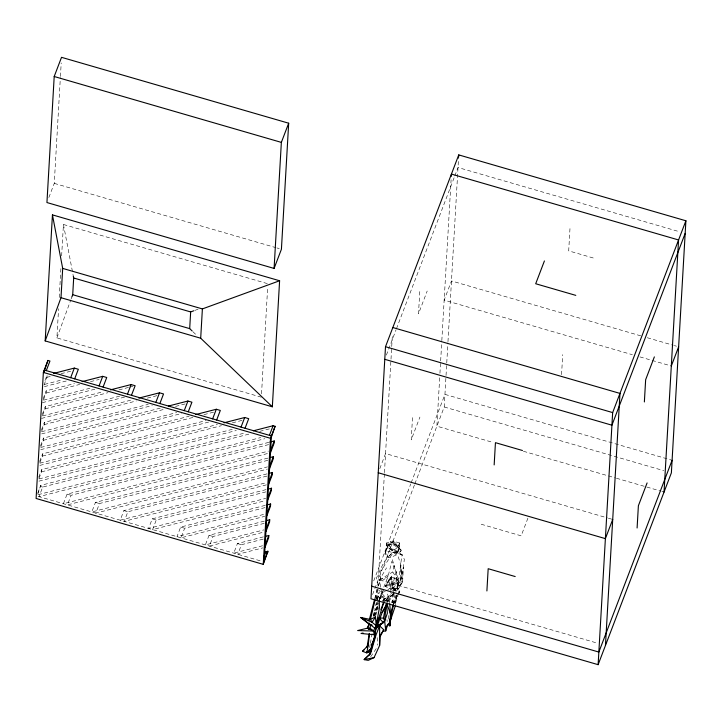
<?xml version="1.0" encoding="UTF-8"?>
<svg xmlns="http://www.w3.org/2000/svg" width="722" height="722" viewBox="0 0 722 722"><rect width="100%" height="100%" fill="white"/><g stroke="black" fill="none" stroke-linecap="round" stroke-linejoin="round"><path stroke-width="0.54" stroke-dasharray="3.61 2.71" d="M398.409 594.883L399.817 590.948L397.019 588.376L396.929 584.107L393.192 581.589L390.467 577.248L385.602 586.056L389.727 585.659L396.017 583.15L396.179 577.483L390.467 577.248L389.203 579.315L385.602 586.056L389.185 589.603M394.095 603.439L396.08 598.511L396.116 595.145M390.792 592.78L391.207 576.066L384.33 588.565M393.779 603.33L394.212 587.997L389.781 588.186L387.01 590.614M48.861 197.503L54.258 183.37L60.359 77.588M60.422 76.46L61.208 62.958M37.752 494.155L40.739 485.374L245.823 432.74M38.961 478.56L41.524 471.845L41.65 469.616L217.403 424.509M39.863 462.802L42.427 456.087L42.562 453.858L189.155 416.233M40.775 447.044L43.338 440.33L43.464 438.101L160.753 408.002M41.686 431.287L44.25 424.581L44.376 422.352L132.361 399.771M42.589 415.538L45.152 408.823L45.278 406.594L102.867 391.811M43.501 399.78L46.064 393.066L46.19 390.837L74.456 383.581M44.042 384.988L46.966 377.308L47.101 375.088L44.168 382.759M261.337 397.199L56.903 337.914L58.581 308.709M59.231 297.482L60.982 267.158M61.632 255.922L63.437 224.479L267.88 283.764M261.535 393.833L267.682 287.139M384.393 473.831L378.292 579.613L597.879 643.293M384.456 472.702L392.434 334.286M412.506 417.623L411.224 439.869L419.933 417.063M419.771 291.58L418.489 313.826L427.198 291.02M439.68 377.777L436.891 426.17L493.135 442.478M439.942 373.274L440.591 362.02M440.655 360.892L441.756 341.768M441.819 340.64L451.097 179.715M414.834 483.921L444.22 406.982L445.97 376.604M446.034 375.476L447.911 342.842M447.974 341.714L458.614 157.152M561.554 374.682L562.709 354.655M569.974 228.621L568.692 250.859L595.704 258.702M392.84 593.628L392.217 602.816M376.442 598.935L377.128 589.396M395.475 591.011L392.741 587.979L393.192 581.589M399.131 549.433L399.645 543.043L392.976 540.968L388.707 544.298L388.987 545.868L394.194 549.983L397.028 550.796L398.436 550.525L399.131 549.433C397.741 545.507 393.445 543.413 389.438 543.522M392.181 602.924L392.389 600.749L395.593 602.744L398.057 595.867M400.367 580.317L402.524 574.757L404.32 559.324L401.992 554.496L393.499 552.14L392.272 552.294L388.147 557.709L385.665 550.949L388.301 545.047L389.42 544.18C392.786 544.541 396.757 545.877 398.3 549.135L398.3 551.13L397.028 554.595L391.514 557.149L388.147 557.709L384.97 554.081L385.665 550.949L392.272 552.294L396.297 552.366L401.992 554.496L397.56 588.123L402.641 582.022L403.354 567.131L400.367 580.317L397.19 584.107L398.715 588.403L395.909 591.453M393.219 605.298L396.08 598.511L396.459 594.829M375.214 598.782L376.965 589.369M374.204 615.785L375.025 608.15M395.34 605.072L396.432 595.027M394.194 549.983L399.239 546.229L399.645 543.043L394.591 544.523M376.658 598.836L377.985 588.981M388.779 601.634L393.102 594.495L393.499 591.679M393.634 590.74L393.896 588.863L391.207 576.066M396.179 577.483L398.652 582.013L397.019 588.376L392.741 587.979L389.483 583.602L390.467 577.248L392.741 587.979L389.898 590.307M369.646 647.499L370.205 644.313M370.395 643.248L372.263 632.607M397.019 595.442L395.593 602.744L392.976 591.598L397.019 588.376M401.992 554.496L392.272 552.294L383.842 562.248L376.388 578.178L378.283 586.787L380.313 579.576L380.765 571.201L393.499 552.14L398.345 556.987L400.945 565.443L402.641 582.022L398.715 588.403L393.896 588.863L397.1 588.845L399.248 582.392L392.759 571.968L394.194 565.479L391.514 557.149M386.243 545.2L386.839 542.565L390.124 541.735L394.744 543.323L401.107 550.146L400.638 551.77C395.241 554.054 389.411 549.28 386.243 545.2L391.369 550.056L396.297 552.393M398.3 549.135L397.028 554.595L396.297 552.366L397.524 547.673M375.151 615.631L378.418 602.807L375.882 605.496L378.147 607.428M374.718 598.791L375.548 595.569L379.402 592.293L376.541 599.54M392.073 587.157L396.116 571.86L391.838 561.4L388.012 576.652L382.57 590.199M391.811 602.861L392.389 600.749L391.523 602.717M400.638 551.77L401.107 550.146L394.744 543.323L390.124 541.735M383.409 601.336L384.032 599.215M375.467 605.695L378.671 595.578L389.672 598.502L395.214 592.211M393.282 604.17L396.225 594.937M373.906 616.778L378.147 604.016M383.797 589.531L381.685 593.376L379.564 599.756L382.489 592.32L385.358 591.489M375.774 615.225L378.301 608.005M377.895 586.39L380.313 579.576L388.012 576.652L382.859 580.235M56.903 337.914L70.783 299.973M71.171 298.917L71.947 296.805M384.97 554.081L388.301 545.047L389.736 547.267L393.463 550.326L396.207 551.4L398.3 551.13M377.272 599.314L378.671 595.578L376.956 599.558M383.933 601.516L385.494 597.383L393.102 594.495L384.014 601.841M43.257 398.508L46.19 390.837M42.354 414.266L45.278 406.594M41.443 430.023L44.376 422.352M40.54 445.781L43.464 438.101M39.629 461.529L42.562 453.858M38.717 477.287L41.65 469.616M37.815 493.045L40.739 485.374M248.855 434.157L42.688 487.07L39.024 496.655L264.83 438.705M268.801 442.36L67.065 494.137L63.401 503.73L268.413 451.115M268.665 444.59L71.081 495.301L67.417 504.895L268.277 453.344M267.889 458.118L95.457 502.368L91.793 511.961L267.501 466.872M267.79 460.338L99.474 503.532L95.809 513.125L267.384 469.092M266.978 473.876L123.85 510.607L120.195 520.201L266.589 482.621M266.878 476.096L127.866 511.772L124.202 521.365L266.472 484.85M266.111 489.615L152.243 518.838L148.588 528.432L265.696 498.379M265.967 491.853L156.259 520.002L152.604 529.596L265.57 500.608M265.2 505.373L180.644 527.078L176.98 536.663L264.793 514.127M265.064 507.602L184.661 528.242L180.996 537.827L264.658 516.356M264.297 521.131L209.037 535.309L205.373 544.902L263.882 529.885M264.153 523.36L213.053 536.473L209.389 546.067L263.747 532.114M263.395 536.879L237.43 543.549L233.766 553.133L262.979 545.642M263.232 539.117L241.446 544.713L237.782 554.297L262.835 547.872M386.387 355.098L396.044 329.81M396.441 328.754L454.4 176.989M454.797 175.942L458.019 167.504L679.763 231.816M379.781 468.713L385.557 453.569L607.31 517.882M373.707 580.921L410.737 483.966M411.134 482.91L444.942 394.383L671.018 459.95M372.579 594.576L414.437 484.976M527.899 518.206L521.167 535.832L481.078 524.199M373.22 616.047L378.021 603.827M382.146 591.246L379.212 598.538L379.258 600.569M378.915 600.415L382.489 592.32L375.882 605.496M397.19 584.107L400.629 577.519L400.593 565.028L402.028 581.643L398.715 588.403L397.1 588.845M396.08 598.511L398.409 593.791M398.878 592.843L399.817 590.948L396.152 591.769M397.759 546.843L399.645 543.043M373.96 615.902L378.012 607.933M387.66 602.238L389.672 598.502M385.665 550.949L389.42 544.18M380.647 587.212L379.438 580.01L386.55 567.826M397.578 594.54L399.817 590.948M370.639 656.821L377.281 647.12M382.489 601.471L385.494 597.383L378.707 589.982M388.987 545.868L392.976 540.968L399.239 546.229M374.249 610.92L378.463 605.839M382.687 600.767L385.494 597.383M379.537 598.746L382.768 596.941L386.55 599.251L386.739 601.489L386.55 599.251L391.541 593.294M392.741 587.979L396.929 584.107M386.324 602.148L389.492 599.35L386.712 592.23M384.42 601.327L393.102 594.495M385.602 586.056L389.483 583.602M399.167 552.384L400.746 551.4M379.438 580.01L392.759 571.968M385.304 601.173L389.492 599.35L389.7 602.689M396.017 583.15L398.652 582.013L396.026 578.286L389.203 579.315L389.727 585.659L392.434 590.605M194.895 310.388L198.072 309.224M402.028 581.643L399.248 582.392L394.194 565.479M46.966 377.308L50.215 376.478M61.036 373.707L70.774 371.207M44.529 384.393L61.957 379.925M44.394 386.622L67.11 380.792M46.064 393.066L79.655 384.447M90.485 381.667L99.158 379.438M43.618 400.15L90.367 388.156M42.399 402.659L95.494 389.032M45.152 408.823L108.029 392.687M118.868 389.907L128.633 387.398M129.716 387.118L132.965 386.288M42.706 415.908L119.852 396.107M41.488 418.417L124.969 396.992M44.25 424.581L136.422 400.918M147.261 398.138L157.026 395.638M41.795 431.666L148.245 404.338M41.668 433.886L152.279 405.502M43.338 440.33L165.699 408.932M175.536 406.405L185.364 403.878M40.892 447.414L176.646 412.578M40.766 449.644L181.7 413.471M42.427 456.087L193.036 417.433M203.947 414.636L213.766 412.118M39.981 463.172L206.122 420.529M39.863 465.401L209.019 421.982M41.524 471.845L221.446 425.664M232.358 422.866L242.168 420.348M39.078 478.93L232.303 429.337M38.952 481.15L236.329 430.502M259.758 431.359L269.577 428.832M38.167 494.678L260.696 437.568M389.781 588.186L394.212 587.997L395.665 590.822M640.775 335.847L451.485 280.948L444.156 300.126L632.373 354.71M647.264 337.725L673.229 345.251M674.312 345.567L676.469 346.199M54.258 183.37L276.012 247.682M277.095 247.989L279.252 248.621M639.945 356.903L671.307 366M444.22 406.982L663.798 470.672M523.423 451.259L615.37 477.928M616.453 478.244L660.801 491.104M661.884 491.42L664.041 492.043M608.384 518.197L612.716 519.452M40.676 486.484L42.688 487.07M67.065 494.137L71.081 495.301M95.457 502.368L99.474 503.532M123.85 510.607L127.866 511.772M152.243 518.838L156.259 520.002M180.644 527.078L184.661 528.242M209.037 535.309L213.053 536.473M237.43 543.549L241.446 544.713M38.095 496.384L262.005 561.328M391.983 542.466L395.403 544.207L399.419 548.53M392.542 550.363L387.777 547.249L386.848 545.633L386.839 542.565M192.954 331.741L197.025 335.64M382.768 596.941L385.981 602.103M394.212 587.997L395.376 590.948M386.55 599.251L387.515 602.076M63.437 224.479L73.048 274.721M380.819 588.231L381.685 593.376M386.938 619.611L387.245 621.525M388.337 615.514L388.941 619.629M396.116 571.86L397.56 588.123M377.146 637.571L377.786 645.161M373.617 612.77L373.834 615.776"/><path stroke-width="1.08" d="M379.628 645.459L379.601 625.821L383.815 629.792L380.178 636.506L379.628 645.459L374.041 657.634L368.22 660.35L364.159 659.619L370.612 653.446L376.09 634.782L379.601 625.821M54.204 76.505L46.939 202.548L274.089 268.431L281.418 249.243L288.683 123.209L61.523 57.327L54.204 76.505L281.354 142.387L274.089 268.431M46.289 370.612L49.953 361.027L47.941 360.44L43.365 372.435L36.1 498.469L263.25 564.351L267.898 551.247L265.822 551.779L263.99 556.572M45.179 340.919L52.444 214.876L279.604 280.759L272.338 406.802L45.179 340.919L60.991 297.708L62.688 268.403L52.444 214.876M44.15 372.281L44.277 370.034L271.436 435.907L264.171 561.951M47.941 360.44L44.213 371.144M71.947 296.805L72.714 294.702L73.68 277.997L73.265 275.813M192.142 330.965L189.696 328.627L190.662 311.931L193.839 310.767M272.338 406.802L200.698 338.221L202.386 308.917L279.604 280.759M263.25 564.351L270.515 438.308L275.1 426.323L273.087 425.736L253.458 430.781M265.561 536.329L268.801 535.489L268.674 537.719L265.01 547.312M266.463 520.571L269.712 519.741L269.586 521.97L265.922 531.554M266.283 505.093L270.624 503.983L270.488 506.212L266.833 515.806M268.277 489.065L271.526 488.225L271.4 490.455L267.736 500.048M269.162 473.316L272.438 472.477L272.311 474.697L268.647 484.291M270.073 457.558L273.349 456.719L273.214 458.948L269.559 468.533M269.893 442.081L274.252 440.962L274.125 443.191L270.461 452.784M275.1 426.323L271.373 437.027M385.503 346.713L370.973 598.791L598.123 664.673L671.37 472.865L685.9 220.779L458.75 154.905L385.503 346.713L612.653 412.587L598.123 664.673M451.295 176.33L451.421 174.083L678.572 239.966L664.041 492.043M458.614 157.152L458.75 154.905M486.899 590.957L488.18 568.71L515.192 576.544M494.164 464.914L495.445 442.667L522.457 450.501M605.451 645.495L619.981 393.409L392.822 327.526M637.102 527.99L638.383 505.752L647.092 482.937M644.367 401.946L645.649 379.709L654.358 356.894M369.52 633.374L368.193 645.288L362.48 651.289L366.812 652.905L371.036 649.213L375.079 636.642L375.53 630.098M374.808 631.208L374.402 636.831L371.036 649.213M382.714 631.353L385.765 630.92L387.705 624.386L389.844 625.812L390.394 613.817L389.772 603.8M386.126 604.377L384.664 621.11L385.765 630.92M375.106 599.856L370.431 619.476L372.092 622.274L376.144 625.631L375.512 628.645L360.666 617.463L370.431 619.476L375.476 616.913L376.144 625.631L379.429 607.698L379.258 600.569M389.537 623.754L389.844 625.812L390.728 618.149M389.844 625.812L390.719 618.42M385.521 627.608L389.663 622.743L390.214 618.61M366.966 647.697L369.276 633.591M369.267 649.629L368.897 651.758L366.812 652.905L368.193 645.288L367.372 646.894M375.611 629.006L384.664 621.11L383.463 618.122L385.557 606.408M388.364 623.844L389.663 622.743L393.553 604.404M363.058 633.004L361.045 633.474L374.122 634.737L373.653 631.055L369.98 628.221L370.693 624.936M372.372 643.013L369.52 654.502L364.159 659.619L374.041 657.634M369.195 620.261L374.447 599.865M369.727 654.953L371.83 647.399M375.512 628.645L384.014 601.841M393.436 604.377L390.394 613.817L387.064 604.269M389.663 622.743L395.214 606.182M369.98 628.221L367.363 628.176L357.634 630.559L373.653 631.055L374.727 627.86M376.514 622.544L377.597 619.359M374.122 634.737L382.109 612.545L387.154 603.177M369.294 623.041L367.363 628.176L368.87 629.358M380.819 609.783L383.544 602.554M70.666 377.687L74.33 368.094L78.346 369.258L74.682 378.851M99.058 385.918L102.723 376.333L106.739 377.498L103.075 387.082M127.46 394.158L131.115 384.564L135.131 385.728L131.467 395.322M155.853 402.389L159.508 392.804L163.524 393.968L159.869 403.553M281.354 142.387L288.683 123.209M184.245 410.628L187.91 401.035L191.926 402.199L188.261 411.793M212.638 418.859L216.302 409.266L220.318 410.43L216.654 420.023M241.031 427.099L244.695 417.506L248.711 418.67L245.047 428.263M269.423 435.33L273.087 425.736M270.588 450.555L274.252 440.962M269.685 466.304L273.349 456.719M268.774 482.061L272.438 472.477M267.871 497.819L271.526 488.225M266.959 513.577L270.624 503.983M266.048 529.325L269.712 519.741M265.145 545.083L268.801 535.489M264.234 560.841L267.898 551.247M544.415 260.94L535.697 283.746L575.786 295.37M612.653 412.587L685.9 220.779M685.178 233.387L611.931 425.195L384.772 359.312M612.716 519.452L605.388 538.63L378.238 472.757M671.307 366L678.635 346.822M672.101 460.257L598.854 652.065L371.695 586.192M369.718 649.737L368.897 651.758L366.758 651.596M371.37 645.712L375.079 636.642M369.538 624.377L367.363 628.176L373.653 631.055M382.109 612.545L387.669 603.448M375.476 616.913L372.092 622.274L360.666 617.463L368.364 623.483L372.191 625.18M379.474 636.262L383.815 629.792M378.445 625.956L384.664 621.11L387.371 613.186L386.532 604.359M362.48 651.289L363.978 650.089M380.323 624.801L383.355 622.563L379.691 618.781M376.956 625.784L383.355 622.563M53.636 373.409L74.33 368.094M82.064 381.631L102.723 376.333M110.475 389.862L131.115 384.564M138.877 398.093L159.508 392.804M168.361 406.053L187.91 401.035M195.671 414.563L216.302 409.266M223.955 422.83L244.695 417.506M378.96 618.023L383.463 618.122M62.688 268.403L202.386 308.917M73.68 277.997L190.662 311.931M72.714 294.702L189.696 328.627M60.991 297.708L200.698 338.221M43.365 372.435L270.515 438.308M265.822 551.779L267.835 552.366"/></g></svg>
